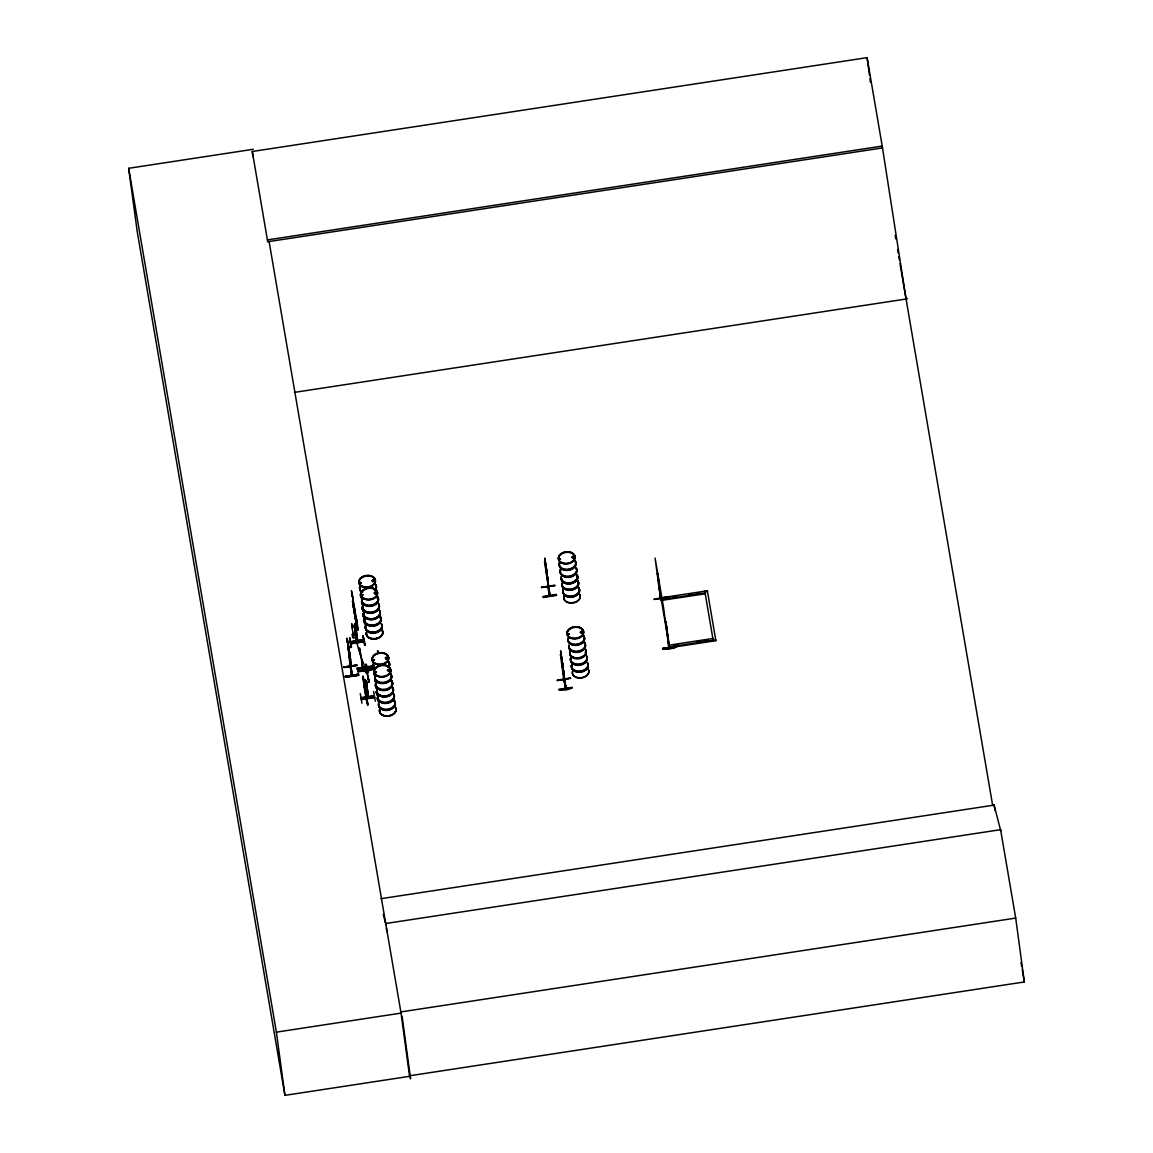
<?xml version="1.0" encoding="UTF-8"?>
<svg xmlns="http://www.w3.org/2000/svg" width="1153" height="1153" viewBox="0 0 1153 1153"><rect width="100%" height="100%" fill="white"/><g stroke="black" fill="none" stroke-linecap="round" stroke-linejoin="round"><path stroke-width="1.5" d="M544.749 559.681L549.563 596L547.689 586.099L548.424 585.983L550.067 595.726M548.468 586.632L548.554 587.756L548.309 585.926M545.845 565.575L550.024 595.928L549.722 593.982M564.538 680.371C560.848 667.126 570.303 707.654 564.336 679.463M561.064 654.198L560.704 651.157L565.446 688.831L565.59 686.813M661.274 599.531L660.453 598.551M654.155 599.43L661.101 598.666L660.9 597.629M660.64 599.459L655.091 558.066L663.479 607.17L668.999 647.914L668.697 646.819M669.562 647.727L665.872 621.626L668.826 647.741M359.606 582.957L360.24 582.207L361.004 583M360.831 583L359.664 582.697M372.736 581.256C371.641 579.555 375.431 579.642 373.846 581.285M372.823 660.193L373.543 659.444M376.57 592.642C376.181 596.288 372.059 591.316 376.498 592.512M373.615 581.054L373.903 580.218M375.763 593.391L374.523 592.786M373.673 660.237L372.995 660.294M375.056 672.703L375.547 671.723L376.31 672.502M375.719 593.319L376.065 592.44M375.864 672.66L375.993 671.94M375.864 672.458L376.354 672.242M385.376 657.945C386.082 660.352 388.431 655.956 386.875 658.594M388.72 670.599L387.912 670.484L388.33 669.547M389.354 670.224L389.267 669.677M389.685 670.859L389.613 669.691M560.531 558.989L559.263 559.306L560.286 558.701M559.897 558.6L559.219 559.436M562.015 578.806L562.131 579.512M568.227 634.539L568.602 633.617L568.054 634.64M568.371 634.438L568.861 634.15M568.083 634.496L569.092 633.862M582.034 632.377L580.708 631.873L581.631 632.781M585.407 651.82L585.234 652.598M348.71 649.499L351.824 675.788L350.123 665.656L350.916 667.328M352.386 675.6L350.8 666.405M352.674 626.973L351.924 627.016L353.394 634.799M366.683 671.853L367.346 671.536L368.441 679.578L366.625 671.723L367.36 671.68M356.075 619.521L356.853 620.516M356.118 620.631L356.926 621.323L353.928 605.368M357.099 628.169C359.923 637.595 355.023 609.144 356.363 621.366M356.191 620.473L357.502 629.797L356.263 620.818M362.864 678.094L362.763 677.287M364.607 686.482C363.743 678.843 362.676 673.309 362.734 678.166M549.462 595.813L549.275 594.155M549.923 594.876L549.448 595.078M565.936 688.615L561.497 657.311M660.41 597.903L661.188 599.474L660.453 597.802M668.783 647.092L669.216 645.911L668.985 647.813M357.329 629.048L357.185 628.817M356.853 642.279L356.464 641.486L357.617 641.299M355.47 625.402L357.79 642.221L355.7 625.099L354.23 625.33L356.868 642.365L354.562 625.647M364.852 681.221L365.054 682.518L366.524 682.288L366.308 681.005L364.852 681.221L367.461 698.271L365.025 682.317L366.495 682.028L364.91 681.682L367.447 698.185M366.38 681.452L368.383 698.141L366.495 682.028M357.862 642.091L357.603 641.198M360.543 582.64L360.687 582.798M362.791 594.789L361.754 595.366L363.065 595.034M372.088 580.809L372.779 580.074M372.491 580.348L372.851 581.732L374.451 581.011M374.538 580.795L374.134 581.53M376.008 592.498L375.936 593.564M376.195 593.319L376.166 592.57M366.452 667.76L366.985 668.812M374.206 660.237L373.99 659.646M375.676 672.603L375.46 671.781L374.956 672.588M385.462 657.729L385.779 658.853L387.278 658.608M385.794 657.614L386.197 658.594M386.082 658.579L385.808 657.412M387.394 670.325L389.181 669.489M388.359 670.916L387.797 670.34L389.166 669.907M389.527 670.08L388.763 670.931M389.844 670.297L389.44 671.032M573.041 556.467L572.075 557.403M580.262 632.175L581.717 631.296M582.279 632.392L582.078 631.57M582.712 632.147L580.781 632.824M368.369 698.041L366.308 681.005M349.662 638.171L351.377 647.309M351.319 646.963L350.743 647.554L349.719 637.71L351.478 647.424M360.284 693.63L361.912 703.186M363.901 685.718L363.872 686.597L364.377 684.94M360.903 583.13L360.168 582.481M373.01 581.083L372.693 580.247M362.1 594.631L362.287 595.366L362.532 594.602M374.278 592.858L375.129 592.325M374.797 592.512L374.97 593.622L374.941 592.411M373.759 659.862L373.471 659.689M368.153 668.524L367.749 667.313M387.581 658.579L387.062 657.628M572.263 556.596L572.81 557.778M573.502 557.202L573.2 556.366L573.935 557.706M573.545 557.533L573.617 556.64M574.007 557.36L571.96 557.677L572.998 556.337M568.083 633.977L568.746 633.862M352.775 602.197L355.96 621.481M347.183 639.295L351.751 675.658M367.447 703.878L366.942 700.62M548.54 587.655L544.504 561.612M362.575 676.537L365.775 692.376M366.611 667.774L367.519 667.457M368.138 668.351L366.74 668.567M385.952 657.801L386.889 657.57M387.35 658.767L387.667 657.599M572.753 557.533L573.589 557.245M573.401 557.634L573.517 556.524L574.208 557.014M580.925 631.916L582.034 631.758L582.02 632.637M582.308 632.882L582.64 631.714M348.019 645.493L349.244 652.757M565.849 687.793L560.704 651.157M372.592 580.19L373.702 580.146M373.889 581.227L372.433 580.68M367.951 668.495L367.216 668.668M389.368 670.887L387.466 670.441M581.17 631.34L580.348 632.637M386.428 657.152L387.365 657.325M348.552 647.164L348.134 644.138L348.336 646.559M348.408 647.265L348.782 648.49M348.696 647.15L350.512 659.732L347.5 641.14L350.296 667.515M349.633 654.054L349.114 650.249M350.959 662.716L349.82 654.313M349.705 656.806L351.204 664.877L350.944 662.6M354.735 614.736L355.081 613.8L357.416 629.711M351.607 623.989L352.587 627.65L351.968 623.932M354.735 626.569L354.648 624.191L355.888 626.122M354.274 625.589L355.744 625.358M362.921 635.62L364.679 645.334L365.415 645.219L363.022 635.649M350.454 641.817L363.671 639.699L350.469 641.774M350.512 642.135L363.714 640.03M350.656 642.826L363.858 640.722M350.728 643.345L363.93 641.241M554.665 585.205L541.449 587.295L554.737 585.724M541.506 587.612L554.708 585.537M657.311 574.266L657.628 573.358L660.755 599.646M556.495 595.409L543.294 597.513L543.121 596.476L556.337 594.415L556.481 595.323M654.097 599.113L667.313 596.995M664.07 597.874L667.371 597.355M666.016 622.461L665.411 621.698M560.387 654.443L563.976 680.659L563.558 678.93M561.857 662.615L565.374 688.817L564.307 679.665M669.187 646.156L668.87 646.992M662.557 648.39L675.759 646.329C676.883 648.606 661.865 650.306 662.571 648.49L675.773 646.415M675.917 647.323L662.716 649.398M557.317 680.126L570.548 678.036L557.418 680.63M557.375 680.443L570.591 678.368M559.003 689.307L572.219 687.332C573.272 689.148 558.34 691.454 559.018 689.408M559.075 689.825L572.263 687.678M409.517 1075.792L1024.34 981.952L1015.707 918.091L400.884 1011.93L409.589 1076.325L284.935 1095.35L137.207 231.508L128.66 168.295L253.329 149.27M252.997 156.722L252.291 151.49L867.099 57.65L882.218 146.071L906.071 299.031M252.291 151.49L267.41 239.91L882.218 146.071M882.477 147.915L267.655 241.755L267.41 239.91M294.476 392.366L907.512 298.8M546.162 567.002L544.677 558.34L546.853 571.513M545.974 566.541L546.421 568.588L546.046 566.93M545.859 567.896L547.848 579.08L547.387 576.831M354.72 613.8L352.645 601.016L353.178 605.296M547.589 576.918L547.819 579.094M355.571 619.435L352.501 601.044L354.346 612.027L353.87 609.562M712.972 639.281L712.871 638.488L668.826 645.219L669.244 647.799L715.854 640.679L707.351 590.783L660.741 597.903L661.145 600.482L705.189 593.766L705.088 592.973L661.044 599.69M666.131 597.888L669.648 597.355M673.179 596.807L676.696 596.274M689.033 594.386L692.549 593.853M696.081 593.319L699.597 592.772M348.163 647.669L350.108 658.867L349.705 656.734M348.48 647.092L348.292 646.285L348.725 648.361M348.855 650.335L348.249 649.571M348.754 651.805L350.108 658.867M377.579 651.07L378.112 653.088L377.708 650.652M343.781 667.01L357.012 664.978L343.868 667.544M343.781 667.039L357.084 665.526M343.839 667.356L357.055 665.339M357.473 669.36L357.286 668.106L359.722 667.746L360.269 671.032L357.848 671.406L374.912 668.956M361.336 667.501L363.757 667.126C366.957 671.651 359.433 671.695 361.365 667.717M368.859 669.504L368.326 666.434L365.933 667.025M357.329 668.495L374.35 665.728M357.315 668.423L374.379 665.886M359.073 668.509L374.422 666.218M357.416 669.028L374.451 666.333L357.372 668.769M359.174 669.1L374.523 666.823M357.761 670.96L374.797 668.207M374.898 668.798L357.862 671.55M374.97 669.288L357.906 671.824L357.747 670.801M345.381 676.292L358.597 674.274L345.396 676.335L345.54 677.272L358.742 675.182L345.525 677.2M345.453 676.811L358.583 674.217M345.453 676.753L358.742 675.254M368.023 678.641L368.974 682.302L368.398 678.584M365.256 680.097L365.933 682.115L365.616 680.039M364.881 681.495L366.351 681.264M364.953 686.539L364.42 684.392L364.809 686.554M364.305 684.94L363.887 685.876M364.031 686.684L363.166 676.523M364.795 686.439L366.64 696.585M561.929 659.761L562.866 666.737L562.808 665.641M365.66 691.512L365.314 692.449M365.544 691.685L366.063 695.778M674.217 645.19L677.748 644.657M697.118 641.702L700.649 641.169M704.166 640.621L707.697 640.088M373.586 691.555L375.345 701.183M669.129 647.006L715.739 639.886L715.854 640.679M562.693 664.344L560.56 651.171M562.333 664.849C559.839 647.193 565.705 686.021 563.269 669.662L563.687 671.925M374.278 695.663L361.062 697.637M361.12 697.997L374.336 695.98M361.249 698.689L374.552 697.262L361.264 698.79M366.452 700.865L363.743 684.824M366.553 696.153L366.784 698.732L365.184 689.451L367.721 704.858L364.204 684.752M381.052 898.677L994.102 805.111L1000.746 830.852L1000.588 829.67L385.765 923.51L385.924 924.692L383.272 914.401M128.66 168.295L276.389 1032.137L401.042 1013.112L269.096 241.539M994.102 805.111L992.647 805.327L900.017 263.648M375.59 593.853L374.336 593.42M581.415 631.484L582.568 631.599M388.503 670.686L389.469 669.763M354.821 610.874L354.23 607.17M373.183 581.602L372.16 580.939M363.094 636.038L364.795 645.233M368.297 667.832L366.985 667.356L366.596 668.625M660.972 597.744L661.188 599.474M347.572 641.414L347.543 640.809M354.937 615.356L355.138 616.206M365.587 690.503L365.386 689.653L366.178 694.971M366.063 695.086C365.198 691.353 366.913 699.9 366.38 696.441M352.112 593.925L351.809 592.743L351.91 594.069M360.01 650.796C358.987 645.421 361.336 660.813 359.65 650.004L359.866 651.286L359.491 647.914L360.269 652.252M349.373 654.313L349.849 657.311M352.386 595.366L351.492 590.797L352.328 596.836L351.607 592.887L351.838 594.155M350.123 659.343L350.181 658.637M353.481 605.44L357.978 629.812M355.7 625.099L355.931 626.382L354.461 626.612L354.23 625.33M354.648 624.191L354.836 625.214M354.98 626.266L354.821 625.286M348.624 648.289L347.99 644.152L348.451 646.79M353.02 604.114L353.841 609.533C353.077 606.089 354.793 615.212 353.87 609.274M546.623 571.153L545.946 566.973M352.184 593.91L352.717 597.254M546.926 573.517L546.94 572.81M348.955 651.229L348.249 646.747M349.229 653.218L349.734 657.83L349.244 652.598M410.021 1075.72L410.569 1078.833L402.094 1016.139M349.518 652.382L349.359 651.531L349.431 652.757M1000.588 829.67L1015.707 918.091M994.073 804.981L995.01 810.415M1021.01 962.51L1021.616 966.041M1022.221 969.587L1024.34 981.952M895.189 235.356L895.78 238.902M897.596 249.509L898.201 253.04M898.807 256.586L899.412 260.117M658.507 583.346L666.895 632.449M546.998 573.92L544.821 558.326M368.629 697.896L368.47 697.176L368.484 697.925M362.273 665.353L362.056 664.07L362.734 668.034L361.999 663.407M363.065 676.335L367.865 704.843M357.286 668.106L357.848 671.406M348.422 646.357L346.981 638.128L352.27 675.615M347.067 639.281L347.442 642.149L346.851 641.385M348.494 648.26L349.244 653.42M352.587 596.187L353.092 599.474M556.409 594.919L543.193 596.923M360.111 651.056L360.586 654.14M562.505 664.056L561.814 659.804M353.034 598.839L353.481 601.866M570.317 583.029L570.331 583.144A8.345 5.823 -7.7 0 1 561.136 577.163M578.921 657.945L578.95 658.147A8.345 5.823 -7.7 0 1 570.331 650.595M394.412 706.227A8.359 5.837 -7.7 0 1 388.734 715.941L388.777 716.172A8.345 5.823 -7.7 0 1 380.159 708.648M375.532 638.748L375.561 638.949A8.316 5.808 -7.7 0 1 366.38 632.954A8.302 5.794 -7.7 0 0 375.561 638.921A8.316 5.808 -7.7 0 0 382.277 630.518A8.302 5.794 -7.7 0 1 375.561 638.921M374.61 697.594L361.393 699.612M360.485 653.333L360.947 656.36M354.13 609.332L354.749 613.31M354.043 610.831L354.937 616.466L354.793 615.428M353.495 601.707L353.942 604.59M360.918 655.985L361.797 661.736M349.402 652.829L348.566 647.352M349.085 652.8L349.82 657.095M578.936 658.032L578.95 658.104A8.345 5.823 -7.7 0 0 584.614 648.418M388.748 716.056L388.763 716.143A8.345 5.823 -7.7 0 0 394.427 706.472M353.856 604.258L354.346 607.285M361.682 661.159L362.186 664.431M354.187 606.507L354.677 609.606M867.099 57.65L869.477 75.161M869.938 78.649L870.414 82.122M707.351 590.783L707.452 591.575L704.887 591.965L704.786 591.186L713.289 641.068M665.872 621.626L669.244 647.799M657.628 573.358L661.145 600.482M377.881 653.347L377.55 650.825M368.974 682.302L368.686 680.429L368.614 682.36M366.64 696.527L367.721 704.858M364.564 684.378L365.415 691.728M354.331 610.888L355.816 621.51M355.009 624.133L355.34 626.209M352.587 627.65L352.386 626.209L352.213 627.708M386.399 928.165L386.86 931.653M276.389 1032.137L284.935 1095.35M350.8 662.629L351.06 664.906M367.331 668.466A48.412 1.571 82.2 0 0 365.905 666.794L366.438 669.864A118.644 109.881 61.7 0 1 355.628 636.096M365.962 670.772A1.672 1.196 -9.7 0 1 365.27 669.043A1.672 1.196 -9.7 0 1 367.807 668.668A1.672 1.196 -9.7 0 1 367.605 670.513M576.269 568.847A8.345 5.823 -7.7 0 1 568.458 577.408A8.345 5.823 -7.7 0 1 560.934 569.769M576.327 568.415A8.46 5.909 -7.7 0 1 568.4 577.091A8.46 5.909 -7.7 0 1 560.776 569.337M577.062 574.727A8.345 5.823 -7.7 0 1 570.346 583.173M576.99 574.309A8.316 5.808 -7.7 0 1 570.274 582.726A8.316 5.808 -7.7 0 1 561.093 576.731M574.309 560.156A8.46 5.909 -7.7 0 1 568.559 570A8.46 5.909 -7.7 0 1 559.825 562.361M576.111 567.68A8.345 5.823 -7.7 0 1 568.299 576.241A8.345 5.823 -7.7 0 1 560.776 568.602M575.837 564.855A8.345 5.823 -7.7 0 1 565.374 570.36A8.345 5.823 -7.7 0 1 559.983 562.794M574.266 560.617A8.345 5.823 -7.7 0 1 575.866 563.313M576.269 568.054A8.46 5.909 -7.7 0 1 568.357 576.731A8.46 5.909 -7.7 0 1 560.718 568.977M574.252 559.796A8.46 5.909 -7.7 0 1 568.515 569.64A8.46 5.909 -7.7 0 1 559.781 562.001M575.174 560.704A8.345 5.823 -7.7 0 1 567.362 569.265A8.345 5.823 -7.7 0 1 559.825 561.626M577.898 587.482A8.345 5.823 -7.7 0 1 573.3 596.966A8.345 5.823 -7.7 0 1 563.039 591.172M577.941 587.021A8.46 5.909 -7.7 0 1 572.191 596.85A8.46 5.909 -7.7 0 1 563.457 589.226M579.743 594.559A8.345 5.823 -7.7 0 1 571.931 603.12A8.345 5.823 -7.7 0 1 564.408 595.481M579.685 594.184A8.316 5.808 -7.7 0 1 571.888 602.731A8.316 5.808 -7.7 0 1 564.379 595.107M577.105 574.972A8.359 5.837 -7.7 0 1 571.441 583.216A8.359 5.837 -7.7 0 1 561.136 578.936M576.99 580.045A8.46 5.909 -7.7 0 1 572.335 589.659A8.46 5.909 -7.7 0 1 561.929 583.778M577.739 586.315A8.345 5.823 -7.7 0 1 572.075 596.015A8.345 5.823 -7.7 0 1 563.457 588.491M576.961 580.507A8.345 5.823 -7.7 0 1 572.364 589.99A8.345 5.823 -7.7 0 1 562.087 584.196M577.884 586.661A8.46 5.909 -7.7 0 1 572.147 596.49A8.46 5.909 -7.7 0 1 563.413 588.866M576.947 579.685A8.46 5.909 -7.7 0 1 572.277 589.298A8.46 5.909 -7.7 0 1 561.871 583.418M576.803 579.325A8.345 5.823 -7.7 0 1 572.205 588.823A8.345 5.823 -7.7 0 1 561.929 583.014M583.822 642.596A8.345 5.823 -7.7 0 1 579.224 652.094A8.345 5.823 -7.7 0 1 568.962 646.285M583.865 642.135A8.46 5.909 -7.7 0 1 579.195 651.762A8.46 5.909 -7.7 0 1 568.789 645.882M585.609 649.312A8.316 5.808 -7.7 0 1 577.812 657.844A8.316 5.808 -7.7 0 1 570.303 650.234M582.914 635.159A8.46 5.909 -7.7 0 1 578.258 644.786A8.46 5.909 -7.7 0 1 567.852 638.906M583.663 641.428A8.345 5.823 -7.7 0 1 579.065 650.912A8.345 5.823 -7.7 0 1 568.804 645.118M583.937 636.874A8.345 5.823 -7.7 0 1 578.287 645.104A8.345 5.823 -7.7 0 1 567.997 640.837M583.807 641.774A8.46 5.909 -7.7 0 1 579.152 651.402A8.46 5.909 -7.7 0 1 568.746 645.521M582.87 634.799A8.46 5.909 -7.7 0 1 578.201 644.426A8.46 5.909 -7.7 0 1 567.795 638.546M582.726 634.453A8.345 5.823 -7.7 0 1 578.129 643.936A8.345 5.823 -7.7 0 1 567.852 638.142M587.569 663.739A8.345 5.823 -7.7 0 1 579.757 672.3A8.345 5.823 -7.7 0 1 572.234 664.661M587.626 663.292A8.46 5.909 -7.7 0 1 579.7 671.983A8.46 5.909 -7.7 0 1 572.075 664.229M587.295 668.308A8.345 5.823 -7.7 0 1 582.697 677.791A8.345 5.823 -7.7 0 1 572.436 671.997M587.237 667.933A8.316 5.808 -7.7 0 1 582.64 677.402A8.316 5.808 -7.7 0 1 572.407 671.622M586.272 651.791A8.316 5.808 -7.7 0 1 576.875 658.896A8.316 5.808 -7.7 0 1 570.447 651.258M584.686 649.096A8.316 5.808 -7.7 0 1 585.738 650.35M584.629 648.519A8.345 5.823 -7.7 0 1 578.965 658.219A8.345 5.823 -7.7 0 1 570.346 650.696M586.675 656.316A8.46 5.909 -7.7 0 1 578.763 665.007A8.46 5.909 -7.7 0 1 571.139 657.253M587.41 662.571A8.345 5.823 -7.7 0 1 580.694 671.017A8.345 5.823 -7.7 0 1 571.484 665.007M586.632 656.763A8.345 5.823 -7.7 0 1 578.82 665.324A8.345 5.823 -7.7 0 1 571.297 657.686M587.569 662.946A8.46 5.909 -7.7 0 1 580.752 671.507A8.46 5.909 -7.7 0 1 571.427 665.396M586.632 655.956A8.46 5.909 -7.7 0 1 578.72 664.647A8.46 5.909 -7.7 0 1 571.081 656.893M586.473 655.596A8.345 5.823 -7.7 0 1 578.662 664.157A8.345 5.823 -7.7 0 1 571.139 656.518M353.438 635.822A1.672 1.196 -10.4 0 1 352.198 634.251A1.672 1.196 -10.4 0 1 354.764 633.588A1.672 1.196 -10.4 0 1 354.677 635.505M377.406 597.946A8.302 5.794 -7.7 0 1 377.334 602.414M363.123 604.576A8.302 5.794 -7.7 0 1 361.523 601.895M375.59 584.355A8.316 5.808 -7.7 0 1 374.408 590.221M362.777 591.993A8.316 5.808 -7.7 0 1 360.284 585.277M377.463 598.364A8.302 5.794 -7.7 0 1 377.391 602.817M363.166 604.994A8.302 5.794 -7.7 0 1 361.581 602.298M375.763 585.522A8.345 5.823 -7.7 0 1 375.691 590.005M361.408 592.181A8.345 5.823 -7.7 0 1 360.428 586.445M375.82 585.075A8.46 5.909 -7.7 0 1 375.734 589.63M361.264 591.835A8.46 5.909 -7.7 0 1 360.269 586.012M375.763 584.73A8.46 5.909 -7.7 0 1 375.691 589.269M361.22 591.475A8.46 5.909 -7.7 0 1 360.226 585.652M361.091 597.182A8.46 5.909 -7.7 0 1 361.163 592.628M376.714 591.705A8.46 5.909 -7.7 0 1 377.262 593.161M362.201 598.811A8.46 5.909 -7.7 0 1 361.206 592.988M376.757 592.051A8.46 5.909 -7.7 0 1 377.305 593.521M361.134 596.735A8.345 5.823 -7.7 0 1 361.22 592.253M376.555 591.33A8.345 5.823 -7.7 0 1 377.089 592.772M362.373 599.156A8.316 5.808 -7.7 0 1 361.393 593.42M363.959 610.888A8.316 5.808 -7.7 0 1 362.388 606.665M378.818 605.685A8.316 5.808 -7.7 0 1 378.789 607.213M377.55 598.623A8.359 5.837 -7.7 0 1 377.478 603.12M362.114 604.028A8.359 5.837 -7.7 0 1 361.566 602.587M364.852 618.339A8.46 5.909 -7.7 0 1 363.858 612.517M379.942 613.05A8.46 5.909 -7.7 0 1 379.913 614.592M364.896 618.7A8.46 5.909 -7.7 0 1 363.901 612.877M379.986 613.41A8.46 5.909 -7.7 0 1 379.971 614.953M364.103 612.07A8.345 5.823 -7.7 0 1 362.532 607.833M378.991 606.853A8.345 5.823 -7.7 0 1 378.962 608.38M363.959 611.724A8.46 5.909 -7.7 0 1 362.359 607.429M378.501 604.965A8.46 5.909 -7.7 0 1 379.02 607.977M363.901 611.364A8.46 5.909 -7.7 0 1 362.907 605.541M379.006 606.074A8.46 5.909 -7.7 0 1 378.977 607.617M362.186 604.388A8.316 5.808 -7.7 0 1 361.653 602.947M377.564 598.984A8.316 5.808 -7.7 0 1 378.083 601.952M365.054 619.046A8.316 5.808 -7.7 0 1 364.074 613.31M379.913 613.828A8.316 5.808 -7.7 0 1 379.885 615.356M365.789 624.494A8.316 5.808 -7.7 0 1 364.809 618.757M380.115 617.835A8.316 5.808 -7.7 0 1 380.649 619.276M364.881 617.878A8.345 5.823 -7.7 0 1 363.901 612.142M365.847 624.868A8.316 5.808 -7.7 0 1 364.867 619.147M378.789 604.777A8.316 5.808 -7.7 0 1 373.14 612.992A8.316 5.808 -7.7 0 1 362.878 608.726M378.861 604.331A8.46 5.909 -7.7 0 1 372.044 612.892A8.46 5.909 -7.7 0 1 362.719 606.795M380.101 612.113A8.302 5.794 -7.7 0 1 371.799 619.204A8.302 5.794 -7.7 0 1 363.714 613.108M378.515 609.433A8.302 5.794 -7.7 0 1 379.568 610.686M380.043 611.681A8.302 5.794 -7.7 0 1 371.742 618.772A8.302 5.794 -7.7 0 1 363.656 612.661M378.458 608.986A8.302 5.794 -7.7 0 1 379.51 610.24M380.115 611.811A8.359 5.837 -7.7 0 1 371.756 618.945A8.359 5.837 -7.7 0 1 363.627 612.805M378.515 609.115A8.359 5.837 -7.7 0 1 379.582 610.369M377.91 597.355A8.46 5.909 -7.7 0 1 369.998 606.031A8.46 5.909 -7.7 0 1 362.373 598.292M378.645 603.61A8.345 5.823 -7.7 0 1 371.929 612.056A8.345 5.823 -7.7 0 1 362.719 606.031M377.867 597.802A8.345 5.823 -7.7 0 1 370.055 606.363A8.345 5.823 -7.7 0 1 362.532 598.724M378.818 603.97A8.46 5.909 -7.7 0 1 371.987 612.531A8.46 5.909 -7.7 0 1 362.662 606.435M377.867 596.995A8.46 5.909 -7.7 0 1 369.954 605.671A8.46 5.909 -7.7 0 1 362.316 597.931M377.694 596.634A8.316 5.808 -7.7 0 1 369.897 605.181A8.316 5.808 -7.7 0 1 362.388 597.557M381.484 624.667A8.316 5.808 -7.7 0 1 373.687 633.213A8.316 5.808 -7.7 0 1 366.178 625.589M381.542 624.22A8.46 5.909 -7.7 0 1 373.63 632.896A8.46 5.909 -7.7 0 1 366.005 625.157M382.205 630.114A8.302 5.794 -7.7 0 1 375.503 638.517A8.302 5.794 -7.7 0 1 366.337 632.521M379.654 611.277A8.302 5.794 -7.7 0 1 372.952 619.694A8.302 5.794 -7.7 0 1 363.8 613.699M382.263 630.259A8.359 5.837 -7.7 0 1 375.532 638.719A8.359 5.837 -7.7 0 1 366.323 632.694M378.588 609.62A8.359 5.837 -7.7 0 1 373.976 619.132A8.359 5.837 -7.7 0 1 363.699 613.324M379.524 615.961A8.46 5.909 -7.7 0 1 373.788 625.805A8.46 5.909 -7.7 0 1 365.054 618.181M381.34 623.485A8.345 5.823 -7.7 0 1 373.529 632.046A8.345 5.823 -7.7 0 1 366.005 624.407M379.496 616.423A8.345 5.823 -7.7 0 1 373.831 626.122A8.345 5.823 -7.7 0 1 365.213 618.599M381.499 623.859A8.46 5.909 -7.7 0 1 373.586 632.536A8.46 5.909 -7.7 0 1 365.948 624.796M379.481 615.601A8.46 5.909 -7.7 0 1 373.745 625.445A8.46 5.909 -7.7 0 1 365.011 617.821M380.375 616.524A8.316 5.808 -7.7 0 1 372.592 625.056A8.316 5.808 -7.7 0 1 365.069 617.431M387.739 660.338A8.316 5.808 -7.7 0 1 387.61 667.457M374.48 668.236A8.316 5.808 -7.7 0 1 372.909 664.013M375.575 676.379A8.316 5.808 -7.7 0 1 374.004 672.156M390.435 671.176A8.316 5.808 -7.7 0 1 390.406 672.703M387.912 661.491A8.345 5.823 -7.7 0 1 388.892 667.241M374.624 669.417A8.345 5.823 -7.7 0 1 373.053 665.18M387.956 661.029A8.46 5.909 -7.7 0 1 388.95 666.852M374.466 669.071A8.46 5.909 -7.7 0 1 372.88 664.777M387.898 660.669A8.46 5.909 -7.7 0 1 388.892 666.492M374.422 668.711A8.46 5.909 -7.7 0 1 372.837 664.416M375.359 675.687A8.46 5.909 -7.7 0 1 374.365 669.864M390.463 670.397A8.46 5.909 -7.7 0 1 390.435 671.94M375.417 676.047A8.46 5.909 -7.7 0 1 374.422 670.224M390.507 670.758A8.46 5.909 -7.7 0 1 390.478 672.3M374.422 669.475A8.345 5.823 -7.7 0 0 375.402 675.226A8.46 5.909 -7.7 0 0 384.252 682.792A8.46 5.909 -7.7 0 0 390.002 672.948M388.691 667.299A8.345 5.823 -7.7 0 1 389.757 668.567M376.31 681.827A8.316 5.808 -7.7 0 1 375.33 676.105M390.636 675.182A8.316 5.808 -7.7 0 1 391.17 676.624M376.368 682.245A8.316 5.808 -7.7 0 1 375.388 676.508M377.204 695.014A8.316 5.808 -7.7 0 1 376.7 692.045M392.582 689.624A8.316 5.808 -7.7 0 1 393.101 692.593M379.006 701.716A8.316 5.808 -7.7 0 1 377.435 697.493M393.865 696.513A8.316 5.808 -7.7 0 1 393.836 698.041M392.452 688.442A8.345 5.823 -7.7 0 1 392.366 692.924M378.098 695.115A8.345 5.823 -7.7 0 1 376.527 690.878M376.109 686.871A8.316 5.808 -7.7 0 1 375.59 683.902M391.487 681.481A8.316 5.808 -7.7 0 1 392.02 682.922M378.054 695.562A8.46 5.909 -7.7 0 1 376.469 691.281M392.611 688.817A8.46 5.909 -7.7 0 1 393.13 691.829M378.098 695.922A8.46 5.909 -7.7 0 1 376.512 691.641M392.654 689.177A8.46 5.909 -7.7 0 1 393.173 692.189M379.049 702.134A8.316 5.808 -7.7 0 1 377.492 697.911M393.908 696.916A8.316 5.808 -7.7 0 1 393.894 698.444M377.161 688.946A8.46 5.909 -7.7 0 1 376.166 683.124M391.717 682.201A8.46 5.909 -7.7 0 1 392.251 683.657M377.117 688.586A8.46 5.909 -7.7 0 1 376.109 682.763M391.66 681.841A8.46 5.909 -7.7 0 1 392.207 683.297M377.305 689.307A8.345 5.823 -7.7 0 1 376.325 683.556M376.454 682.864A8.316 5.808 -7.7 0 1 375.474 677.142M376.382 682.533A8.359 5.837 -7.7 0 1 375.388 676.768M392.51 684.983A8.316 5.808 -7.7 0 1 382.061 690.488A8.316 5.808 -7.7 0 1 376.7 682.922M390.939 680.76A8.316 5.808 -7.7 0 1 392.539 683.455M390.997 680.284A8.46 5.909 -7.7 0 1 385.246 690.128A8.46 5.909 -7.7 0 1 376.512 682.49M392.784 687.909A8.302 5.794 -7.7 0 1 385.001 696.441A8.302 5.794 -7.7 0 1 377.507 688.831M392.726 687.476A8.302 5.794 -7.7 0 1 384.943 695.994A8.302 5.794 -7.7 0 1 377.449 688.399M392.784 687.62A8.359 5.837 -7.7 0 1 384.958 696.181A8.359 5.837 -7.7 0 1 377.42 688.528M390.045 673.309A8.46 5.909 -7.7 0 1 384.309 683.152A8.46 5.909 -7.7 0 1 375.575 675.514M391.861 680.832A8.345 5.823 -7.7 0 1 384.05 689.393A8.345 5.823 -7.7 0 1 376.527 681.754M390.017 673.77A8.345 5.823 -7.7 0 1 385.419 683.253A8.345 5.823 -7.7 0 1 375.143 677.46M390.939 679.924A8.46 5.909 -7.7 0 1 385.203 689.768A8.46 5.909 -7.7 0 1 376.469 682.129M389.844 672.603A8.316 5.808 -7.7 0 1 384.18 682.288A8.316 5.808 -7.7 0 1 375.59 674.779M393.649 700.635A8.345 5.823 -7.7 0 1 389.051 710.118A8.345 5.823 -7.7 0 1 378.775 704.324M393.677 700.174A8.46 5.909 -7.7 0 1 389.022 709.787A8.46 5.909 -7.7 0 1 378.616 703.906M395.421 707.351A8.316 5.808 -7.7 0 1 387.624 715.883A8.316 5.808 -7.7 0 1 380.115 708.259M392.856 688.485A8.302 5.794 -7.7 0 1 385.088 697.017A8.302 5.794 -7.7 0 1 377.579 689.408M388.734 715.941A8.359 5.837 -7.7 0 1 380.115 708.403M392.856 688.125A8.359 5.837 -7.7 0 1 385.03 696.7A8.359 5.837 -7.7 0 1 377.492 689.047M393.807 694.466A8.46 5.909 -7.7 0 1 386.99 703.027A8.46 5.909 -7.7 0 1 377.665 696.931M393.49 699.467A8.345 5.823 -7.7 0 1 388.892 708.951A8.345 5.823 -7.7 0 1 378.616 703.157M393.764 694.913A8.345 5.823 -7.7 0 1 388.1 703.143A8.345 5.823 -7.7 0 1 377.809 698.877M393.634 699.813A8.46 5.909 -7.7 0 1 388.965 709.441A8.46 5.909 -7.7 0 1 378.559 703.546M393.764 694.106A8.46 5.909 -7.7 0 1 386.947 702.667A8.46 5.909 -7.7 0 1 377.622 696.571M393.591 693.746A8.316 5.808 -7.7 0 1 387.941 701.961A8.316 5.808 -7.7 0 1 377.665 697.695M367.937 679.319L368.686 679.276L367.937 679.319M364.002 641.644L350.815 643.749L364.017 641.731M546.45 569.712L546.133 570.62L546.45 569.712M675.817 646.775L662.629 648.908L675.831 646.833M353.394 637.811A1.672 1.196 -10.4 0 0 355.729 636.398A1.672 1.196 -10.4 0 0 353.121 635.764A1.672 1.196 -10.4 0 0 353.394 637.811M561.54 562.505A8.345 5.823 -7.7 0 0 574.886 557.821A8.345 5.823 -7.7 0 0 563.586 552.33A8.345 5.823 -7.7 0 0 561.54 562.505M561.626 563.096A8.316 5.808 -7.7 0 0 574.943 558.427A8.316 5.808 -7.7 0 0 563.673 552.936A8.316 5.808 -7.7 0 0 561.626 563.096M561.554 562.75A8.359 5.837 -7.7 0 0 574.929 558.066A8.359 5.837 -7.7 0 0 563.615 552.561A8.359 5.837 -7.7 0 0 561.554 562.75M570.418 583.764A8.316 5.808 -7.7 0 0 577.134 575.347A8.302 5.794 -7.7 0 1 570.418 583.749A8.316 5.808 -7.7 0 1 561.237 577.768A8.302 5.794 -7.7 0 0 570.418 583.749M570.144 637.508A8.345 5.823 -7.7 0 0 583.504 632.824A8.345 5.823 -7.7 0 0 572.205 627.333A8.345 5.823 -7.7 0 0 570.144 637.508A8.345 5.823 -7.7 0 0 583.504 632.853A8.345 5.823 -7.7 0 0 572.205 627.362A8.345 5.823 -7.7 0 0 570.159 637.537M570.245 638.099A8.316 5.808 -7.7 0 0 583.562 633.429A8.316 5.808 -7.7 0 0 572.292 627.953A8.316 5.808 -7.7 0 0 570.245 638.099M366.308 672.819A1.672 1.196 -9.7 0 0 368.643 671.406A1.672 1.196 -9.7 0 0 366.034 670.758A1.672 1.196 -9.7 0 0 366.308 672.819M361.999 586.142A8.302 5.794 -7.7 0 0 375.287 581.487A8.302 5.794 -7.7 0 0 364.045 576.01A8.302 5.794 -7.7 0 0 361.999 586.142M362.085 586.747A8.302 5.794 -7.7 0 0 375.374 582.078A8.302 5.794 -7.7 0 0 364.117 576.615A8.302 5.794 -7.7 0 0 362.085 586.747M361.999 586.387A8.359 5.837 -7.7 0 0 375.374 581.703A8.359 5.837 -7.7 0 0 364.045 576.197A8.359 5.837 -7.7 0 0 361.999 586.387M364.103 598.421A8.302 5.794 -7.7 0 0 377.391 593.752A8.302 5.794 -7.7 0 0 366.135 588.289A8.302 5.794 -7.7 0 0 364.103 598.421M364.175 599.012A8.302 5.794 -7.7 0 0 377.478 594.357A8.302 5.794 -7.7 0 0 366.222 588.895A8.302 5.794 -7.7 0 0 364.175 599.012M364.089 598.666A8.359 5.837 -7.7 0 0 377.463 593.982A8.359 5.837 -7.7 0 0 366.15 588.477A8.359 5.837 -7.7 0 0 364.089 598.666M375.201 663.364A8.302 5.794 -7.7 0 0 388.503 658.709A8.302 5.794 -7.7 0 0 377.247 653.247A8.302 5.794 -7.7 0 0 375.201 663.364M375.287 663.969A8.302 5.794 -7.7 0 0 388.575 659.314A8.302 5.794 -7.7 0 0 377.334 653.837A8.302 5.794 -7.7 0 0 375.287 663.969M375.201 663.624A8.359 5.837 -7.7 0 0 388.575 658.925A8.359 5.837 -7.7 0 0 377.262 653.434A8.359 5.837 -7.7 0 0 375.201 663.624M377.305 675.644A8.302 5.794 -7.7 0 0 390.593 670.988A8.302 5.794 -7.7 0 0 379.351 665.512A8.302 5.794 -7.7 0 0 377.305 675.644M377.391 676.249A8.302 5.794 -7.7 0 0 390.68 671.594A8.302 5.794 -7.7 0 0 379.423 666.117A8.302 5.794 -7.7 0 0 377.391 676.249M377.305 675.917A8.359 5.837 -7.7 0 0 390.68 671.233A8.359 5.837 -7.7 0 0 379.366 665.728A8.359 5.837 -7.7 0 0 377.305 675.917"/></g></svg>
